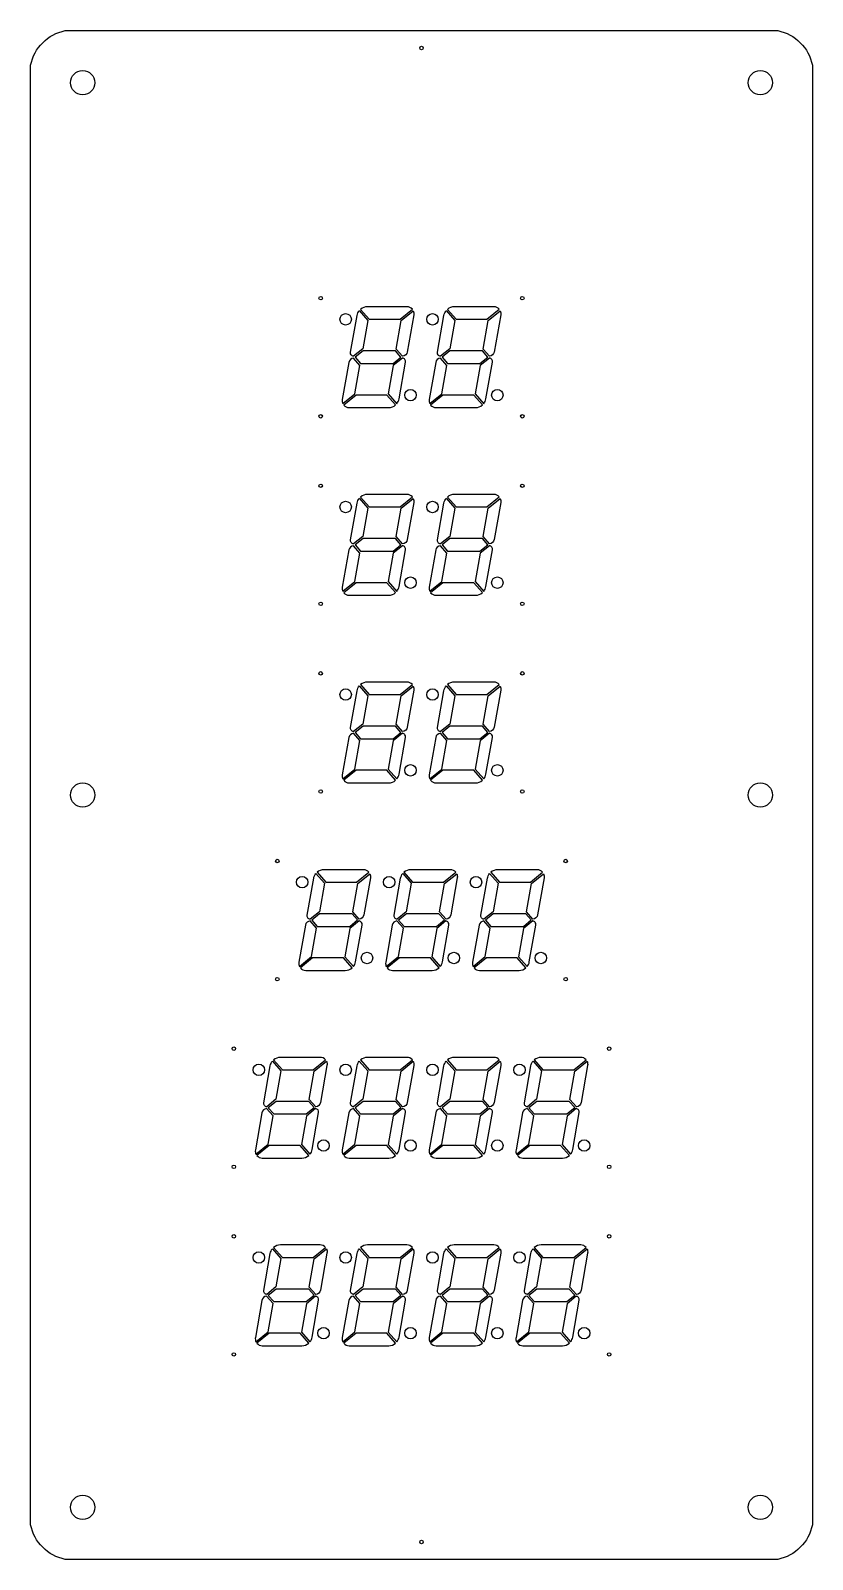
# Model space of a CAD drawing. Header units: millimetres. Extents: x 0 to 450, y 0 to 880.
import ezdxf

# ---------------------------------------------------------------- set-up
doc = ezdxf.new("R2010")
doc.units = ezdxf.units.MM
doc.layers.get('0').update_dxf_attribs({"linetype": 'CONTINUOUS'})

msp = doc.modelspace()

# ---------------------------------------------------------------- linework, layer by layer
for points in [[(0, 860.02, -0.302252), (19.98, 880), (430.02, 880, -0.302252), (450, 860.02), (450, 19.98, -0.302252), (430.02, 0), (19.98, 0, -0.302252), (0, 19.98)], [(185.93, 692.5, -0.429918), (184.2, 694.83), (187.94, 716.04, -0.127993), (189.2, 718.79), (194.13, 713.17), (191.25, 696.83)], [(189.89, 719.51), (194.91, 713.8), (212.65, 713.8), (219.73, 719.55, 0.223479), (216.65, 721), (193.85, 721, 0.181873)], [(216.82, 694.97, -0.340283), (214.12, 692.5), (210.43, 696.71), (213.31, 713.05), (220.27, 718.7, -0.154582), (220.59, 716.31)], [(235.93, 692.5, -0.429918), (234.2, 694.83), (237.94, 716.04, -0.127993), (239.2, 718.79), (244.13, 713.17), (241.25, 696.83)], [(239.89, 719.51), (244.91, 713.8), (262.65, 713.8), (269.73, 719.55, 0.223479), (266.65, 721), (243.85, 721, 0.181873)], [(266.82, 694.97, -0.340283), (264.12, 692.5), (260.43, 696.71), (263.31, 713.05), (270.27, 718.7, -0.154582), (270.59, 716.31)], [(183.18, 689.03), (179.41, 667.69, 0.154582), (179.73, 665.3), (186.69, 670.95), (189.57, 687.29), (185.88, 691.5, 0.340283)], [(212.06, 667.96), (215.8, 689.17, 0.429918), (214.07, 691.5), (208.75, 687.17), (205.87, 670.83), (210.8, 665.21, 0.127993)], [(233.18, 689.03), (229.41, 667.69, 0.154582), (229.73, 665.3), (236.69, 670.95), (239.57, 687.29), (235.88, 691.5, 0.340283)], [(262.06, 667.96), (265.8, 689.17, 0.429918), (264.07, 691.5), (258.75, 687.17), (255.87, 670.83), (260.8, 665.21, 0.127993)], [(210.11, 664.49), (205.09, 670.2), (187.35, 670.2), (180.27, 664.45, 0.223479), (183.35, 663), (206.15, 663, 0.181873)], [(260.11, 664.49), (255.09, 670.2), (237.35, 670.2), (230.27, 664.45, 0.223479), (233.35, 663), (256.15, 663, 0.181873)], [(185.93, 584.5, -0.429918), (184.2, 586.83), (187.94, 608.04, -0.127993), (189.2, 610.79), (194.13, 605.17), (191.25, 588.83)], [(189.89, 611.51), (194.91, 605.8), (212.65, 605.8), (219.73, 611.55, 0.223479), (216.65, 613), (193.85, 613, 0.181873)], [(216.82, 586.97, -0.340283), (214.12, 584.5), (210.43, 588.71), (213.31, 605.05), (220.27, 610.7, -0.154582), (220.59, 608.31)], [(235.93, 584.5, -0.429918), (234.2, 586.83), (237.94, 608.04, -0.127993), (239.2, 610.79), (244.13, 605.17), (241.25, 588.83)], [(239.89, 611.51), (244.91, 605.8), (262.65, 605.8), (269.73, 611.55, 0.223479), (266.65, 613), (243.85, 613, 0.181873)], [(266.82, 586.97, -0.340283), (264.12, 584.5), (260.43, 588.71), (263.31, 605.05), (270.27, 610.7, -0.154582), (270.59, 608.31)], [(183.18, 581.03), (179.41, 559.69, 0.154582), (179.73, 557.3), (186.69, 562.95), (189.57, 579.29), (185.88, 583.5, 0.340283)], [(212.06, 559.96), (215.8, 581.17, 0.429918), (214.07, 583.5), (208.75, 579.17), (205.87, 562.83), (210.8, 557.21, 0.127993)], [(233.18, 581.03), (229.41, 559.69, 0.154582), (229.73, 557.3), (236.69, 562.95), (239.57, 579.29), (235.88, 583.5, 0.340283)], [(262.06, 559.96), (265.8, 581.17, 0.429918), (264.07, 583.5), (258.75, 579.17), (255.87, 562.83), (260.8, 557.21, 0.127993)], [(210.11, 556.49), (205.09, 562.2), (187.35, 562.2), (180.27, 556.45, 0.223479), (183.35, 555), (206.15, 555, 0.181873)], [(260.11, 556.49), (255.09, 562.2), (237.35, 562.2), (230.27, 556.45, 0.223479), (233.35, 555), (256.15, 555, 0.181873)], [(185.93, 476.5, -0.429918), (184.2, 478.83), (187.94, 500.04, -0.127993), (189.2, 502.79), (194.13, 497.17), (191.25, 480.83)], [(189.89, 503.51), (194.91, 497.8), (212.65, 497.8), (219.73, 503.55, 0.223479), (216.65, 505), (193.85, 505, 0.181873)], [(216.82, 478.97, -0.340283), (214.12, 476.5), (210.43, 480.71), (213.31, 497.05), (220.27, 502.7, -0.154582), (220.59, 500.31)], [(235.93, 476.5, -0.429918), (234.2, 478.83), (237.94, 500.04, -0.127993), (239.2, 502.79), (244.13, 497.17), (241.25, 480.83)], [(239.89, 503.51), (244.91, 497.8), (262.65, 497.8), (269.73, 503.55, 0.223479), (266.65, 505), (243.85, 505, 0.181873)], [(266.82, 478.97, -0.340283), (264.12, 476.5), (260.43, 480.71), (263.31, 497.05), (270.27, 502.7, -0.154582), (270.59, 500.31)], [(183.18, 473.03), (179.41, 451.69, 0.154582), (179.73, 449.3), (186.69, 454.95), (189.57, 471.29), (185.88, 475.5, 0.340283)], [(212.06, 451.96), (215.8, 473.17, 0.429918), (214.07, 475.5), (208.75, 471.17), (205.87, 454.83), (210.8, 449.21, 0.127993)], [(233.18, 473.03), (229.41, 451.69, 0.154582), (229.73, 449.3), (236.69, 454.95), (239.57, 471.29), (235.88, 475.5, 0.340283)], [(262.06, 451.96), (265.8, 473.17, 0.429918), (264.07, 475.5), (258.75, 471.17), (255.87, 454.83), (260.8, 449.21, 0.127993)], [(210.11, 448.49), (205.09, 454.2), (187.35, 454.2), (180.27, 448.45, 0.223479), (183.35, 447), (206.15, 447, 0.181873)], [(260.11, 448.49), (255.09, 454.2), (237.35, 454.2), (230.27, 448.45, 0.223479), (233.35, 447), (256.15, 447, 0.181873)], [(164.89, 395.51), (169.91, 389.8), (187.65, 389.8), (194.73, 395.55, 0.223479), (191.65, 397), (168.85, 397, 0.181873)], [(214.89, 395.51), (219.91, 389.8), (237.65, 389.8), (244.73, 395.55, 0.223479), (241.65, 397), (218.85, 397, 0.181873)], [(264.89, 395.51), (269.91, 389.8), (287.65, 389.8), (294.73, 395.55, 0.223479), (291.65, 397), (268.85, 397, 0.181873)], [(160.93, 368.5, -0.429918), (159.2, 370.83), (162.94, 392.04, -0.127993), (164.2, 394.79), (169.13, 389.17), (166.25, 372.83)], [(191.82, 370.97, -0.340283), (189.12, 368.5), (185.43, 372.71), (188.31, 389.05), (195.27, 394.7, -0.154582), (195.59, 392.31)], [(210.93, 368.5, -0.429918), (209.2, 370.83), (212.94, 392.04, -0.127993), (214.2, 394.79), (219.13, 389.17), (216.25, 372.83)], [(241.82, 370.97, -0.340283), (239.12, 368.5), (235.43, 372.71), (238.31, 389.05), (245.27, 394.7, -0.154582), (245.59, 392.31)], [(260.93, 368.5, -0.429918), (259.2, 370.83), (262.94, 392.04, -0.127993), (264.2, 394.79), (269.13, 389.17), (266.25, 372.83)], [(291.82, 370.97, -0.340283), (289.12, 368.5), (285.43, 372.71), (288.31, 389.05), (295.27, 394.7, -0.154582), (295.59, 392.31)], [(158.18, 365.03), (154.41, 343.69, 0.154582), (154.73, 341.3), (161.69, 346.95), (164.57, 363.29), (160.88, 367.5, 0.340283)], [(187.06, 343.96), (190.8, 365.17, 0.429918), (189.07, 367.5), (183.75, 363.17), (180.87, 346.83), (185.8, 341.21, 0.127993)], [(208.18, 365.03), (204.41, 343.69, 0.154582), (204.73, 341.3), (211.69, 346.95), (214.57, 363.29), (210.88, 367.5, 0.340283)], [(237.06, 343.96), (240.8, 365.17, 0.429918), (239.07, 367.5), (233.75, 363.17), (230.87, 346.83), (235.8, 341.21, 0.127993)], [(258.18, 365.03), (254.41, 343.69, 0.154582), (254.73, 341.3), (261.69, 346.95), (264.57, 363.29), (260.88, 367.5, 0.340283)], [(287.06, 343.96), (290.8, 365.17, 0.429918), (289.07, 367.5), (283.75, 363.17), (280.87, 346.83), (285.8, 341.21, 0.127993)], [(185.11, 340.49), (180.09, 346.2), (162.35, 346.2), (155.27, 340.45, 0.223479), (158.35, 339), (181.15, 339, 0.181873)], [(235.11, 340.49), (230.09, 346.2), (212.35, 346.2), (205.27, 340.45, 0.223479), (208.35, 339), (231.15, 339, 0.181873)], [(285.11, 340.49), (280.09, 346.2), (262.35, 346.2), (255.27, 340.45, 0.223479), (258.35, 339), (281.15, 339, 0.181873)], [(135.93, 260.5, -0.429918), (134.2, 262.83), (137.94, 284.04, -0.127993), (139.2, 286.79), (144.13, 281.17), (141.25, 264.83)], [(139.89, 287.51), (144.91, 281.8), (162.65, 281.8), (169.73, 287.55, 0.223479), (166.65, 289), (143.85, 289, 0.181873)], [(166.82, 262.97, -0.340283), (164.12, 260.5), (160.43, 264.71), (163.31, 281.05), (170.27, 286.7, -0.154582), (170.59, 284.31)], [(185.93, 260.5, -0.429918), (184.2, 262.83), (187.94, 284.04, -0.127993), (189.2, 286.79), (194.13, 281.17), (191.25, 264.83)], [(189.89, 287.51), (194.91, 281.8), (212.65, 281.8), (219.73, 287.55, 0.223479), (216.65, 289), (193.85, 289, 0.181873)], [(216.82, 262.97, -0.340283), (214.12, 260.5), (210.43, 264.71), (213.31, 281.05), (220.27, 286.7, -0.154582), (220.59, 284.31)], [(235.93, 260.5, -0.429918), (234.2, 262.83), (237.94, 284.04, -0.127993), (239.2, 286.79), (244.13, 281.17), (241.25, 264.83)], [(239.89, 287.51), (244.91, 281.8), (262.65, 281.8), (269.73, 287.55, 0.223479), (266.65, 289), (243.85, 289, 0.181873)], [(266.82, 262.97, -0.340283), (264.12, 260.5), (260.43, 264.71), (263.31, 281.05), (270.27, 286.7, -0.154582), (270.59, 284.31)], [(285.93, 260.5, -0.429918), (284.2, 262.83), (287.94, 284.04, -0.127993), (289.2, 286.79), (294.13, 281.17), (291.25, 264.83)], [(289.89, 287.51), (294.91, 281.8), (312.65, 281.8), (319.73, 287.55, 0.223479), (316.65, 289), (293.85, 289, 0.181873)], [(316.82, 262.97, -0.340283), (314.12, 260.5), (310.43, 264.71), (313.31, 281.05), (320.27, 286.7, -0.154582), (320.59, 284.31)], [(133.18, 257.03), (129.41, 235.69, 0.154582), (129.73, 233.3), (136.69, 238.95), (139.57, 255.29), (135.88, 259.5, 0.340283)], [(162.06, 235.96), (165.8, 257.17, 0.429918), (164.07, 259.5), (158.75, 255.17), (155.87, 238.83), (160.8, 233.21, 0.127993)], [(183.18, 257.03), (179.41, 235.69, 0.154582), (179.73, 233.3), (186.69, 238.95), (189.57, 255.29), (185.88, 259.5, 0.340283)], [(212.06, 235.96), (215.8, 257.17, 0.429918), (214.07, 259.5), (208.75, 255.17), (205.87, 238.83), (210.8, 233.21, 0.127993)], [(233.18, 257.03), (229.41, 235.69, 0.154582), (229.73, 233.3), (236.69, 238.95), (239.57, 255.29), (235.88, 259.5, 0.340283)], [(262.06, 235.96), (265.8, 257.17, 0.429918), (264.07, 259.5), (258.75, 255.17), (255.87, 238.83), (260.8, 233.21, 0.127993)], [(283.18, 257.03), (279.41, 235.69, 0.154582), (279.73, 233.3), (286.69, 238.95), (289.57, 255.29), (285.88, 259.5, 0.340283)], [(312.06, 235.96), (315.8, 257.17, 0.429918), (314.07, 259.5), (308.75, 255.17), (305.87, 238.83), (310.8, 233.21, 0.127993)], [(160.11, 232.49), (155.09, 238.2), (137.35, 238.2), (130.27, 232.45, 0.223479), (133.35, 231), (156.15, 231, 0.181873)], [(210.11, 232.49), (205.09, 238.2), (187.35, 238.2), (180.27, 232.45, 0.223479), (183.35, 231), (206.15, 231, 0.181873)], [(260.11, 232.49), (255.09, 238.2), (237.35, 238.2), (230.27, 232.45, 0.223479), (233.35, 231), (256.15, 231, 0.181873)], [(310.11, 232.49), (305.09, 238.2), (287.35, 238.2), (280.27, 232.45, 0.223479), (283.35, 231), (306.15, 231, 0.181873)], [(135.93, 152.5, -0.429918), (134.2, 154.83), (137.94, 176.04, -0.127993), (139.2, 178.79), (144.13, 173.17), (141.25, 156.83)], [(139.89, 179.51), (144.91, 173.8), (162.65, 173.8), (169.73, 179.55, 0.223479), (166.65, 181), (143.85, 181, 0.181873)], [(166.82, 154.97, -0.340283), (164.12, 152.5), (160.43, 156.71), (163.31, 173.05), (170.27, 178.7, -0.154582), (170.59, 176.31)], [(185.93, 152.5, -0.429918), (184.2, 154.83), (187.94, 176.04, -0.127993), (189.2, 178.79), (194.13, 173.17), (191.25, 156.83)], [(189.89, 179.51), (194.91, 173.8), (212.65, 173.8), (219.73, 179.55, 0.223479), (216.65, 181), (193.85, 181, 0.181873)], [(216.82, 154.97, -0.340283), (214.12, 152.5), (210.43, 156.71), (213.31, 173.05), (220.27, 178.7, -0.154582), (220.59, 176.31)], [(235.93, 152.5, -0.429918), (234.2, 154.83), (237.94, 176.04, -0.127993), (239.2, 178.79), (244.13, 173.17), (241.25, 156.83)], [(239.89, 179.51), (244.91, 173.8), (262.65, 173.8), (269.73, 179.55, 0.223479), (266.65, 181), (243.85, 181, 0.181873)], [(266.82, 154.97, -0.340283), (264.12, 152.5), (260.43, 156.71), (263.31, 173.05), (270.27, 178.7, -0.154582), (270.59, 176.31)], [(285.93, 152.5, -0.429918), (284.2, 154.83), (287.94, 176.04, -0.127993), (289.2, 178.79), (294.13, 173.17), (291.25, 156.83)], [(289.89, 179.51), (294.91, 173.8), (312.65, 173.8), (319.73, 179.55, 0.223479), (316.65, 181), (293.85, 181, 0.181873)], [(316.82, 154.97, -0.340283), (314.12, 152.5), (310.43, 156.71), (313.31, 173.05), (320.27, 178.7, -0.154582), (320.59, 176.31)], [(133.18, 149.03), (129.41, 127.69, 0.154582), (129.73, 125.3), (136.69, 130.95), (139.57, 147.29), (135.88, 151.5, 0.340283)], [(162.06, 127.96), (165.8, 149.17, 0.429918), (164.07, 151.5), (158.75, 147.17), (155.87, 130.83), (160.8, 125.21, 0.127993)], [(183.18, 149.03), (179.41, 127.69, 0.154582), (179.73, 125.3), (186.69, 130.95), (189.57, 147.29), (185.88, 151.5, 0.340283)], [(212.06, 127.96), (215.8, 149.17, 0.429918), (214.07, 151.5), (208.75, 147.17), (205.87, 130.83), (210.8, 125.21, 0.127993)], [(233.18, 149.03), (229.41, 127.69, 0.154582), (229.73, 125.3), (236.69, 130.95), (239.57, 147.29), (235.88, 151.5, 0.340283)], [(262.06, 127.96), (265.8, 149.17, 0.429918), (264.07, 151.5), (258.75, 147.17), (255.87, 130.83), (260.8, 125.21, 0.127993)], [(283.18, 149.03), (279.41, 127.69, 0.154582), (279.73, 125.3), (286.69, 130.95), (289.57, 147.29), (285.88, 151.5, 0.340283)], [(312.06, 127.96), (315.8, 149.17, 0.429918), (314.07, 151.5), (308.75, 147.17), (305.87, 130.83), (310.8, 125.21, 0.127993)], [(160.11, 124.49), (155.09, 130.2), (137.35, 130.2), (130.27, 124.45, 0.223479), (133.35, 123), (156.15, 123, 0.181873)], [(210.11, 124.49), (205.09, 130.2), (187.35, 130.2), (180.27, 124.45, 0.223479), (183.35, 123), (206.15, 123, 0.181873)], [(260.11, 124.49), (255.09, 130.2), (237.35, 130.2), (230.27, 124.45, 0.223479), (233.35, 123), (256.15, 123, 0.181873)], [(310.11, 124.49), (305.09, 130.2), (287.35, 130.2), (280.27, 124.45, 0.223479), (283.35, 123), (306.15, 123, 0.181873)]]:
    msp.add_lwpolyline(points, format="xyb", close=True)
for points in [[(189.93, 688.4), (208.67, 688.4), (213.18, 692.06), (210.07, 695.6), (191.33, 695.6), (186.82, 691.94)], [(239.93, 688.4), (258.67, 688.4), (263.18, 692.06), (260.07, 695.6), (241.33, 695.6), (236.82, 691.94)], [(189.93, 580.4), (208.67, 580.4), (213.18, 584.06), (210.07, 587.6), (191.33, 587.6), (186.82, 583.94)], [(239.93, 580.4), (258.67, 580.4), (263.18, 584.06), (260.07, 587.6), (241.33, 587.6), (236.82, 583.94)], [(189.93, 472.4), (208.67, 472.4), (213.18, 476.06), (210.07, 479.6), (191.33, 479.6), (186.82, 475.94)], [(239.93, 472.4), (258.67, 472.4), (263.18, 476.06), (260.07, 479.6), (241.33, 479.6), (236.82, 475.94)], [(164.93, 364.4), (183.67, 364.4), (188.18, 368.06), (185.07, 371.6), (166.33, 371.6), (161.82, 367.94)], [(214.93, 364.4), (233.67, 364.4), (238.18, 368.06), (235.07, 371.6), (216.33, 371.6), (211.82, 367.94)], [(264.93, 364.4), (283.67, 364.4), (288.18, 368.06), (285.07, 371.6), (266.33, 371.6), (261.82, 367.94)], [(139.93, 256.4), (158.67, 256.4), (163.18, 260.06), (160.07, 263.6), (141.33, 263.6), (136.82, 259.94)], [(189.93, 256.4), (208.67, 256.4), (213.18, 260.06), (210.07, 263.6), (191.33, 263.6), (186.82, 259.94)], [(239.93, 256.4), (258.67, 256.4), (263.18, 260.06), (260.07, 263.6), (241.33, 263.6), (236.82, 259.94)], [(289.93, 256.4), (308.67, 256.4), (313.18, 260.06), (310.07, 263.6), (291.33, 263.6), (286.82, 259.94)], [(139.93, 148.4), (158.67, 148.4), (163.18, 152.06), (160.07, 155.6), (141.33, 155.6), (136.82, 151.94)], [(189.93, 148.4), (208.67, 148.4), (213.18, 152.06), (210.07, 155.6), (191.33, 155.6), (186.82, 151.94)], [(239.93, 148.4), (258.67, 148.4), (263.18, 152.06), (260.07, 155.6), (241.33, 155.6), (236.82, 151.94)], [(289.93, 148.4), (308.67, 148.4), (313.18, 152.06), (310.07, 155.6), (291.33, 155.6), (286.82, 151.94)]]:
    msp.add_lwpolyline(points, close=True)
for centre, radius in [((225, 870), 1), ((30, 850), 7), ((420, 850), 7), ((167, 726), 1), ((283, 726), 1), ((181.35, 713.8), 3.3), ((231.35, 713.8), 3.3), ((218.65, 670.2), 3.3), ((268.65, 670.2), 3.3), ((167, 658), 1), ((283, 658), 1), ((167, 618), 1), ((283, 618), 1), ((181.35, 605.8), 3.3), ((231.35, 605.8), 3.3), ((218.65, 562.2), 3.3), ((268.65, 562.2), 3.3), ((167, 550), 1), ((283, 550), 1), ((167, 510), 1), ((283, 510), 1), ((181.35, 497.8), 3.3), ((231.35, 497.8), 3.3), ((218.65, 454.2), 3.3), ((268.65, 454.2), 3.3), ((30, 440), 7), ((167, 442), 1), ((283, 442), 1), ((420, 440), 7), ((142, 402), 1), ((308, 402), 1), ((156.35, 389.8), 3.3), ((206.35, 389.8), 3.3), ((256.35, 389.8), 3.3), ((193.65, 346.2), 3.3), ((243.65, 346.2), 3.3), ((293.65, 346.2), 3.3), ((142, 334), 1), ((308, 334), 1), ((117, 294), 1), ((333, 294), 1), ((131.35, 281.8), 3.3), ((181.35, 281.8), 3.3), ((231.35, 281.8), 3.3), ((281.35, 281.8), 3.3), ((168.65, 238.2), 3.3), ((218.65, 238.2), 3.3), ((268.65, 238.2), 3.3), ((318.65, 238.2), 3.3), ((117, 226), 1), ((333, 226), 1), ((117, 186), 1), ((333, 186), 1), ((131.35, 173.8), 3.3), ((181.35, 173.8), 3.3), ((231.35, 173.8), 3.3), ((281.35, 173.8), 3.3), ((168.65, 130.2), 3.3), ((218.65, 130.2), 3.3), ((268.65, 130.2), 3.3), ((318.65, 130.2), 3.3), ((117, 118), 1), ((333, 118), 1), ((30, 30), 7), ((420, 30), 7), ((225, 10), 1)]:
    msp.add_circle(centre, radius)

doc.saveas('drawing.dxf')
